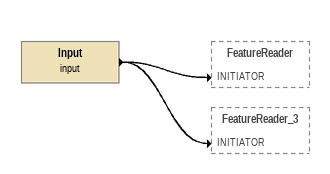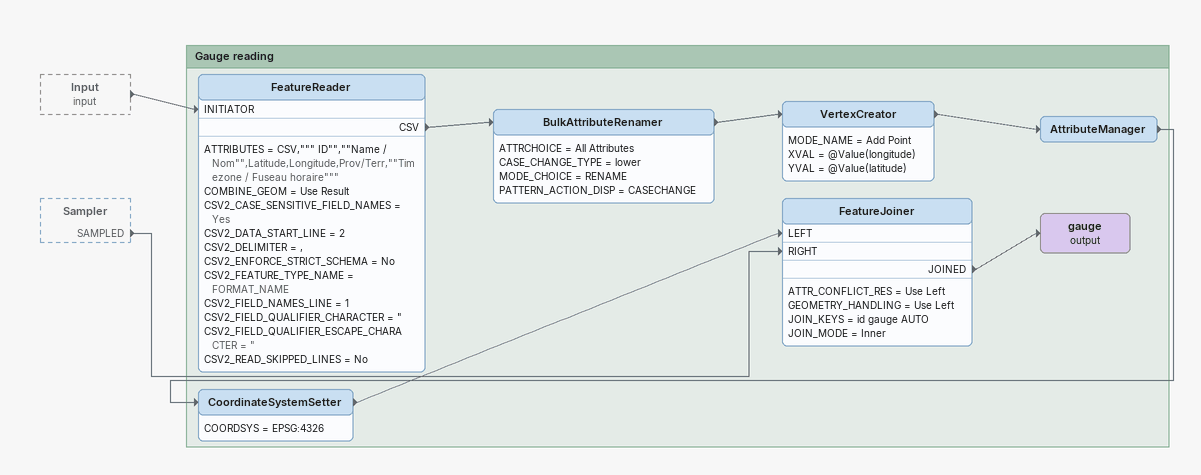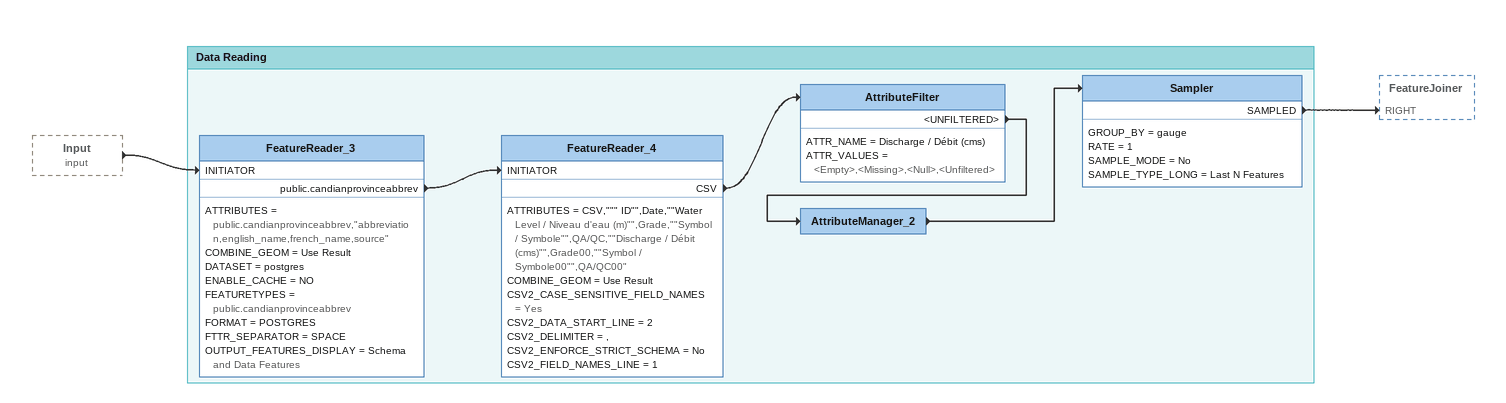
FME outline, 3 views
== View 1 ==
Input (input)
    -> FeatureReader [INITIATOR]
    -> FeatureReader_3 [INITIATOR]

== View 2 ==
Input (input) [outside]
    -> FeatureReader [INITIATOR]
Sampler [outside]
    SAMPLED -> FeatureJoiner [RIGHT]

Bookmark: Gauge reading
FeatureReader
    ATTRIBUTES = CSV,""" ID"",""Name / Nom"",Latitude,Longitude,Prov/Terr,""Timezone / Fuseau horaire"""
    COMBINE_GEOM = Use Result
    CSV2_CASE_SENSITIVE_FIELD_NAMES = Yes
    CSV2_DATA_START_LINE = 2
    CSV2_DELIMITER = ,
    CSV2_ENFORCE_STRICT_SCHEMA = No
    CSV2_FEATURE_TYPE_NAME = FORMAT_NAME
    CSV2_FIELD_NAMES_LINE = 1
    CSV2_FIELD_QUALIFIER_CHARACTER = "
    CSV2_FIELD_QUALIFIER_ESCAPE_CHARACTER = "
    CSV2_READ_SKIPPED_LINES = No
    CSV -> BulkAttributeRenamer
BulkAttributeRenamer
    ATTRCHOICE = All Attributes
    CASE_CHANGE_TYPE = lower
    MODE_CHOICE = RENAME
    PATTERN_ACTION_DISP = CASECHANGE
    -> VertexCreator
VertexCreator
    MODE_NAME = Add Point
    XVAL = @Value(longitude)
    YVAL = @Value(latitude)
    -> AttributeManager
AttributeManager
    -> CoordinateSystemSetter
CoordinateSystemSetter
    COORDSYS = EPSG:4326
    -> FeatureJoiner [LEFT]
FeatureJoiner
    ATTR_CONFLICT_RES = Use Left
    GEOMETRY_HANDLING = Use Left
    JOIN_KEYS = id gauge AUTO
    JOIN_MODE = Inner
    JOINED -> gauge (output)
gauge (output)

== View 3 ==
Input (input) [outside]
    -> FeatureReader_3 [INITIATOR]

Bookmark: Data Reading
FeatureReader_3
    ATTRIBUTES = public.candianprovinceabbrev,"abbreviation,english_name,french_name,source"
    COMBINE_GEOM = Use Result
    DATASET = postgres
    ENABLE_CACHE = NO
    FEATURETYPES = public.candianprovinceabbrev
    FORMAT = POSTGRES
    FTTR_SEPARATOR = SPACE
    OUTPUT_FEATURES_DISPLAY = Schema and Data Features
    public.candianprovinceabbrev -> FeatureReader_4 [INITIATOR]
FeatureReader_4
    ATTRIBUTES = CSV,""" ID"",Date,""Water Level / Niveau d'eau (m)"",Grade,""Symbol / Symbole"",QA/QC,""Discharge / Débit (cms)"",Grade00,""Symbol / Symbole00"",QA/QC00"
    COMBINE_GEOM = Use Result
    CSV2_CASE_SENSITIVE_FIELD_NAMES = Yes
    CSV2_DATA_START_LINE = 2
    CSV2_DELIMITER = ,
    CSV2_ENFORCE_STRICT_SCHEMA = No
    CSV2_FIELD_NAMES_LINE = 1
    CSV -> AttributeFilter
AttributeFilter
    ATTR_NAME = Discharge / Débit (cms)
    ATTR_VALUES = <Empty>,<Missing>,<Null>,<Unfiltered>
    <UNFILTERED> -> AttributeManager_2
AttributeManager_2
    -> Sampler
Sampler
    GROUP_BY = gauge
    RATE = 1
    SAMPLE_MODE = No
    SAMPLE_TYPE_LONG = Last N Features
    SAMPLED -> FeatureJoiner [RIGHT]
